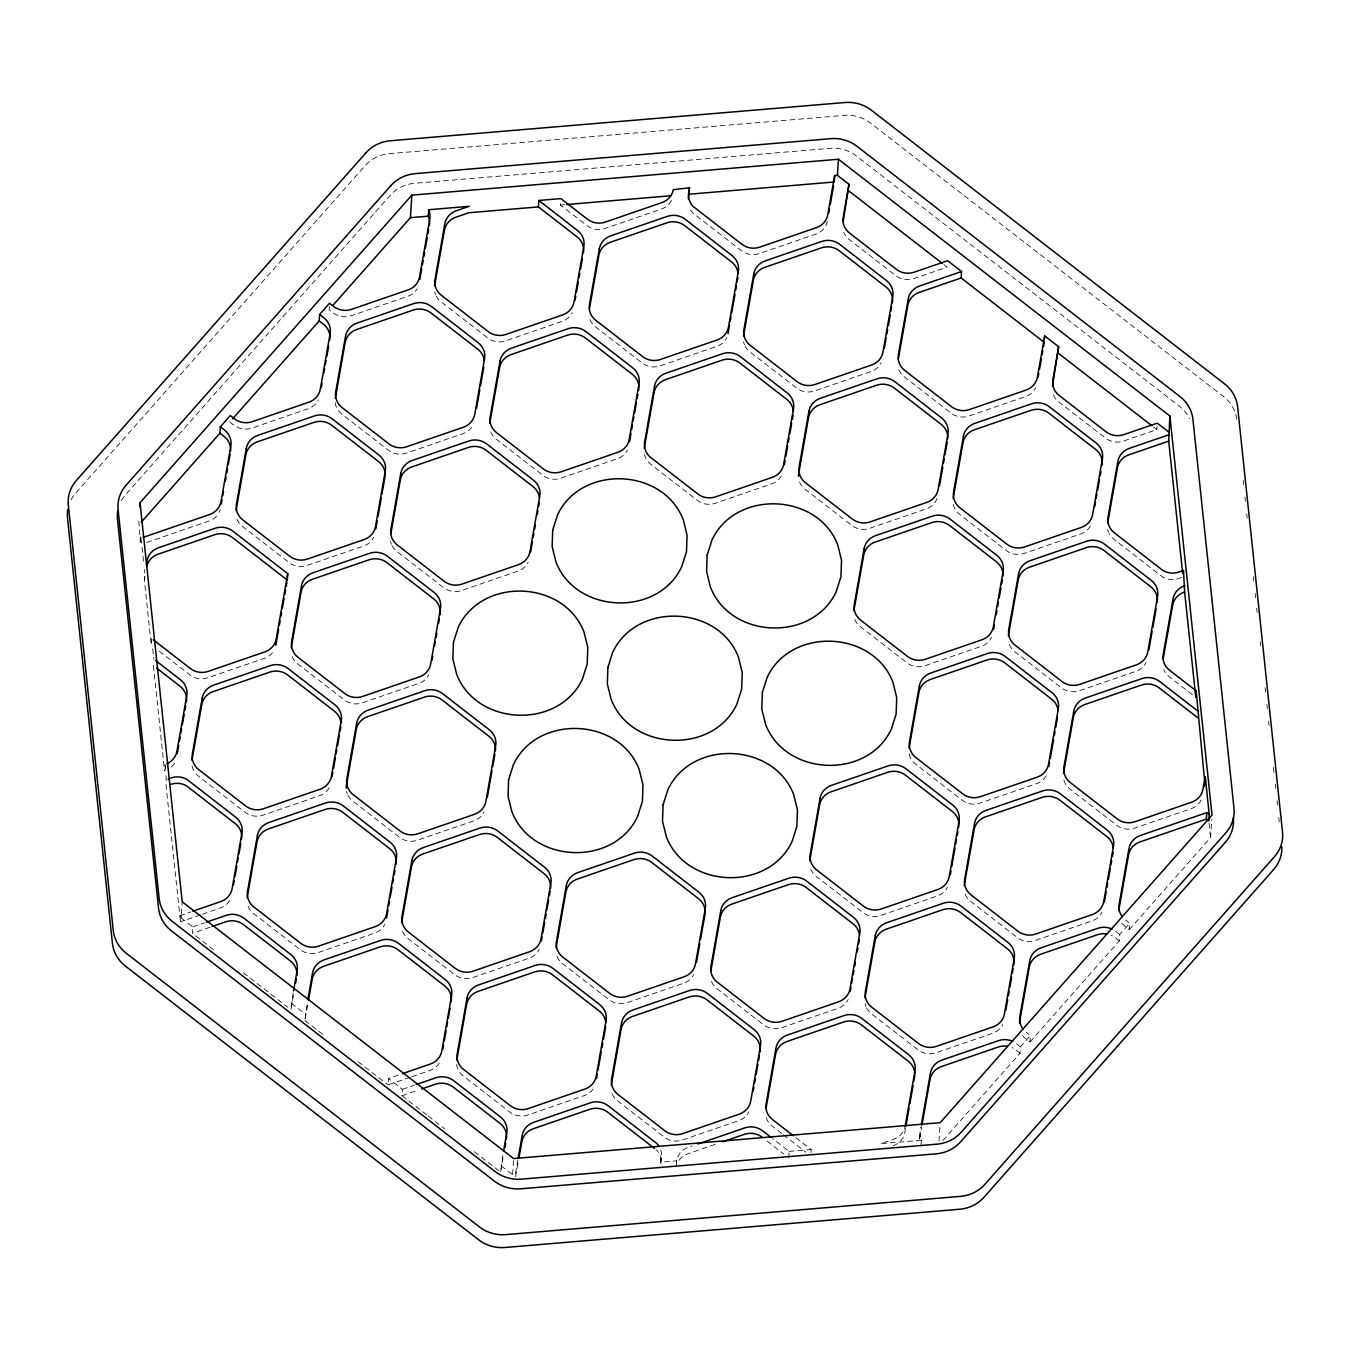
<?xml version="1.0" encoding="UTF-8"?>
<svg xmlns="http://www.w3.org/2000/svg" width="1350" height="1350" viewBox="0 0 1350 1350"><rect width="100%" height="100%" fill="white"/><g stroke="black" fill="none" stroke-linecap="round" stroke-linejoin="round"><path stroke-width="0.75" stroke-dasharray="5 3.75" d="M138.847 521.134L140.349 541.907L142.779 543.797M140.349 541.907L140.771 535.477L141.818 545.467M151.656 638.516L151.234 644.962L144.366 579.892L144.349 569.447M165.054 770.681L165.476 764.235M200.357 914.895L180.461 921.746L180.883 915.3L190.822 911.891M210.026 927.214L192.341 933.289L192.746 926.859L181.153 917.865L182.199 901.766M329.316 306.45L329.096 309.673L333.264 312.896A18.073 16.892 3.7 0 0 351.101 315.799L407.683 296.325A18.073 16.892 3.7 0 0 417.066 288.883M293.152 992.959L290.925 1009.682L293.827 993.229M304.999 1018.896L307.496 1001.7M409.944 1077.351L388.007 1084.894L388.429 1078.464L400.393 1074.347M426.634 1114.83L401.979 1095.728L402.401 1089.298L388.429 1078.464M671.507 200.306A18.073 16.892 3.7 0 1 661.416 209.064L604.834 228.521A18.073 16.892 3.7 0 1 586.997 225.636L560.436 205.048L560.638 201.825M502.807 1155.397L500.563 1172.104L503.466 1155.668M517.877 1160.004L515.329 1174.433L512.595 1174.669L513.624 1158.57M660.774 1150.065A18.073 16.892 3.7 0 1 661.281 1157.642L660.876 1164.088A18.073 16.892 3.7 0 0 656.353 1149.862M676.299 1165.691L676.704 1160.342A18.073 16.892 3.7 0 1 688.163 1147.382L692.061 1146.032M788.737 1157.828L789.159 1151.398L772.554 1138.522M810.979 1152.748L811.181 1149.542L795.066 1137.054M919.974 1134.152L919.552 1140.581A18.073 16.892 3.7 0 1 919.789 1137.459L921.611 1127.115M921.037 1145.087L921.341 1140.261A18.073 16.892 3.7 0 1 920.211 1131.03L920.936 1126.896M939.009 1141.104L940.073 1124.719M942.891 1140.531L1020.06 1053.203L1020.482 1046.756L1030.404 1035.534L1026.253 1032.311M1022.608 1035.501A18.073 16.892 3.7 0 0 1025.831 1038.741L1029.999 1041.964L1030.404 1035.534M1029.999 1041.964L1119.336 940.882L1119.757 934.436L1129.68 923.214L1125.529 919.974M1053.354 394.808A18.073 16.892 3.7 0 0 1058.805 401.962L1105.566 438.176A18.073 16.892 3.7 0 0 1123.403 441.079L1156.832 429.587L1157.034 426.364M1121.884 923.181A18.073 16.892 3.7 0 0 1125.107 926.421L1129.258 929.644L1129.68 923.214M1129.258 929.644L1210.579 837.641L1211.777 819.197M144.366 579.892L145.007 576.248M305.252 1018.44L308.171 1001.953M515.633 1176.744L518.552 1160.274M661.281 1157.642L660.487 1162.215L676.603 1160.865M905.462 1128.566L904.736 1132.701A18.073 16.892 3.7 0 1 893.278 1145.661M146.694 542.447L209.132 520.982A18.073 16.892 3.7 0 0 218.531 513.523M202.348 914.22L220.236 908.061A18.073 16.892 3.7 0 0 230.344 899.302M1181.503 577.462L1178.398 578.526A18.073 16.892 3.7 0 1 1162.637 577.024L1114.003 539.342A18.073 16.892 3.7 0 1 1109.16 533.537M192.746 926.859L204.559 922.793M411.936 1076.676L429.891 1070.499A18.073 16.892 3.7 0 0 439.982 1061.741M402.401 1089.298L414.197 1085.231M401.979 1095.728L417.724 1090.328M715.061 1144.412L687.741 1153.811A18.073 16.892 3.7 0 0 677.649 1162.569M560.436 205.048L564.604 204.694M789.159 1151.398L811.181 1149.542M921.341 1140.261L880.74 1143.686L893.7 1139.231A18.073 16.892 3.7 0 0 905.158 1126.254M943.886 264.6L947.177 267.148L913.748 278.64A18.073 16.892 3.7 0 1 895.927 275.738L849.167 239.524A18.073 16.892 3.7 0 1 843.716 232.369M1153.541 427.039L1156.832 429.587M1192.438 694.727L1169.184 676.721A18.073 16.892 3.7 0 1 1163.734 669.566M1119.757 934.436L1115.589 931.213A18.073 16.892 3.7 0 0 1111.59 928.851M1119.336 940.882L1115.184 937.659A18.073 16.892 3.7 0 0 1111.168 935.297M229.837 421.993L233.989 425.216A18.073 16.892 3.7 0 0 251.826 428.119L308.407 408.645A18.073 16.892 3.7 0 0 318.516 399.887M1020.482 1046.756L1016.314 1043.533A18.073 16.892 3.7 0 0 1012.314 1041.171M1020.06 1053.203L1015.909 1049.979A18.073 16.892 3.7 0 0 1011.892 1047.617M159.283 651.206L189.911 674.933A18.073 16.892 3.7 0 0 207.748 677.818L264.33 658.361A18.073 16.892 3.7 0 0 274.421 649.603M781.768 1133.494L772.099 1126.001A18.073 16.892 3.7 0 1 765.788 1116.011M783.371 1134.743L805.933 1152.225M767.154 1141.104L783.759 1153.963M291.33 1003.236L305.319 1014.069M500.985 1165.674L512.595 1174.669M195.632 935.837L215.342 951.109M243.27 972.759L287.634 1007.134M304.898 1020.499L324.844 1035.956M358.087 1061.724L388.007 1084.894M428.271 1116.096L444.707 1128.836M474.289 1151.736L498.926 1170.838M1243.181 480.381L1243.62 484.566M1244.936 497.138L1245.392 501.322M1246.708 513.894L1247.164 518.079M1253.357 576.737L1253.796 580.922M1255.129 593.494L1255.567 597.679M1256.664 608.158L1257.103 612.343M1260.208 641.672L1260.647 645.857M1265.068 687.741L1265.524 691.942M1266.84 704.498L1267.296 708.699M1268.612 721.254L1269.051 725.456M1273.489 767.34L1274.147 773.617M1275.244 784.097L1275.699 788.282M1277.016 800.854L1277.471 805.039M1278.787 817.611L1279.226 821.796M1209.043 823.044L1210.579 837.641M142.037 547.459L143.505 561.465M152.736 648.827L153.832 659.138M164.936 764.421L165.341 768.201M166.134 775.744L166.118 785.953L180.461 921.746M180.883 915.3L181.153 917.865M153.411 665.567L164.531 770.867M174.437 763.222A18.073 16.892 3.7 0 1 170.454 767.728M1201.196 799.942A18.073 16.892 3.7 0 1 1191.105 808.701L1134.506 828.158A18.073 16.892 3.7 0 1 1116.669 825.272L1069.909 789.041A18.073 16.892 3.7 0 1 1063.614 779.034M690.407 209.891A18.073 16.892 3.7 0 0 692.82 213.013L741.454 250.695A18.073 16.892 3.7 0 0 759.291 253.581L815.889 234.124A18.073 16.892 3.7 0 0 827.347 221.147M220.286 509.439A18.073 16.892 3.7 0 1 219.24 512.224M1234.609 411.024A36.163 33.784 3.7 0 0 1223.707 396.714L870.564 123.103A36.163 33.784 3.7 0 0 844.071 115.391L389.559 153.63A36.163 33.784 3.7 0 0 365.158 165.628L75.516 493.341A36.163 33.784 3.7 0 0 70.537 500.799M1235.756 414.399A36.163 33.784 3.7 0 1 1236.752 419.631M121.348 500.664A36.163 33.784 3.7 0 1 125.516 494.792L390.218 195.294A36.163 33.784 3.7 0 1 414.619 183.296L830.014 148.331A36.163 33.784 3.7 0 1 856.491 156.043L1179.259 406.114A36.163 33.784 3.7 0 1 1189.451 418.787M436.134 295.937A18.073 16.892 3.7 0 0 440.961 301.725L487.721 337.956A18.073 16.892 3.7 0 0 505.558 340.841L562.14 321.384A18.073 16.892 3.7 0 0 572.248 312.626M435.51 294.57A18.073 16.892 3.7 0 1 434.666 291.735M1108.553 532.187A18.073 16.892 3.7 0 1 1107.692 529.335M898.897 369.748A18.073 16.892 3.7 0 0 904.348 376.903L951.109 413.134A18.073 16.892 3.7 0 0 968.946 416.019L1025.528 396.562A18.073 16.892 3.7 0 0 1035.619 387.804M711.45 981.484A18.073 16.892 3.7 0 0 716.917 988.622L763.661 1024.853A18.073 16.892 3.7 0 0 781.498 1027.755L838.097 1008.281A18.073 16.892 3.7 0 0 848.188 999.523M810.726 869.147A18.073 16.892 3.7 0 0 816.176 876.302L862.937 912.533A18.073 16.892 3.7 0 0 880.774 915.418L937.356 895.961A18.073 16.892 3.7 0 0 947.464 887.203M965.199 894.206A18.073 16.892 3.7 0 0 970.65 901.361L1017.394 937.592A18.073 16.892 3.7 0 0 1035.231 940.478L1091.829 921.021A18.073 16.892 3.7 0 0 1101.921 912.263M1009.277 644.507A18.073 16.892 3.7 0 0 1014.728 651.662L1061.488 687.892A18.073 16.892 3.7 0 0 1079.325 690.778L1135.907 671.321A18.073 16.892 3.7 0 0 1145.998 662.563M854.82 619.447A18.073 16.892 3.7 0 0 860.271 626.602L907.031 662.833A18.073 16.892 3.7 0 0 924.851 665.719L981.45 646.262A18.073 16.892 3.7 0 0 991.541 637.504M248.079 906.306A18.073 16.892 3.7 0 0 253.53 913.461L300.274 949.691A18.073 16.892 3.7 0 0 318.111 952.577L374.709 933.12A18.073 16.892 3.7 0 0 384.801 924.362M347.962 795.336A18.073 16.892 3.7 0 0 352.806 801.141L399.549 837.354A18.073 16.892 3.7 0 0 417.386 840.257L473.985 820.8A18.073 16.892 3.7 0 0 484.076 812.025M347.338 793.986A18.073 16.892 3.7 0 1 346.494 791.134M192.037 766.074A18.073 16.892 3.7 0 0 198.332 776.081L245.093 812.312A18.073 16.892 3.7 0 0 262.929 815.197L319.511 795.741A18.073 16.892 3.7 0 0 329.619 786.983M236.976 519.227A18.073 16.892 3.7 0 0 242.426 526.382L289.17 562.596A18.073 16.892 3.7 0 0 307.007 565.498L363.606 546.041A18.073 16.892 3.7 0 0 373.697 537.266M335.171 402.604A18.073 16.892 3.7 0 0 341.702 414.045L388.446 450.276A18.073 16.892 3.7 0 0 406.282 453.178L462.881 433.704A18.073 16.892 3.7 0 0 472.972 424.946M644.321 454.174A18.073 16.892 3.7 0 0 650.616 464.164L697.376 500.394A18.073 16.892 3.7 0 0 715.213 503.28L771.795 483.823A18.073 16.892 3.7 0 0 781.886 475.065M745.048 346.039A18.073 16.892 3.7 0 0 749.891 351.844L796.652 388.074A18.073 16.892 3.7 0 0 814.489 390.96L871.071 371.503A18.073 16.892 3.7 0 0 881.162 362.745M744.441 344.689A18.073 16.892 3.7 0 1 743.58 341.837M490.708 431.949A18.073 16.892 3.7 0 0 496.159 439.104L542.919 475.335A18.073 16.892 3.7 0 0 560.756 478.221L617.338 458.764A18.073 16.892 3.7 0 0 627.429 450.006M589.984 319.629A18.073 16.892 3.7 0 0 595.434 326.784L642.178 363.015A18.073 16.892 3.7 0 0 660.015 365.901L716.614 346.444A18.073 16.892 3.7 0 0 726.705 337.686M392.057 545.636A18.073 16.892 3.7 0 0 396.883 551.424L443.644 587.655A18.073 16.892 3.7 0 0 461.481 590.558L518.062 571.084A18.073 16.892 3.7 0 0 528.154 562.326M391.433 544.286A18.073 16.892 3.7 0 1 390.572 541.434M292.157 656.606A18.073 16.892 3.7 0 0 297.608 663.761L344.368 699.975A18.073 16.892 3.7 0 0 362.205 702.877L418.787 683.421A18.073 16.892 3.7 0 0 428.878 674.646M799.622 482.068A18.073 16.892 3.7 0 0 805.072 489.223L851.833 525.454A18.073 16.892 3.7 0 0 869.67 528.339L926.252 508.882A18.073 16.892 3.7 0 0 937.406 497.34M402.536 931.365A18.073 16.892 3.7 0 0 407.987 938.52L454.748 974.734A18.073 16.892 3.7 0 0 472.584 977.636L529.166 958.179A18.073 16.892 3.7 0 0 539.258 949.421M456.654 1064.441A18.073 16.892 3.7 0 0 463.168 1075.899L509.929 1112.13A18.073 16.892 3.7 0 0 527.766 1115.016L584.347 1095.559A18.073 16.892 3.7 0 0 594.456 1086.801M556.993 956.424A18.073 16.892 3.7 0 0 562.444 963.579L609.204 999.793A18.073 16.892 3.7 0 0 627.041 1002.696L683.623 983.222A18.073 16.892 3.7 0 0 693.714 974.464M953.235 504.276A18.073 16.892 3.7 0 0 959.546 514.283L1006.29 550.513A18.073 16.892 3.7 0 0 1024.127 553.399L1080.726 533.942A18.073 16.892 3.7 0 0 1090.817 525.184M909.158 753.992A18.073 16.892 3.7 0 0 915.452 763.982L962.213 800.212A18.073 16.892 3.7 0 0 980.049 803.098L1036.631 783.641A18.073 16.892 3.7 0 0 1046.722 774.883M866.531 1007.893A18.073 16.892 3.7 0 0 871.374 1013.681L918.135 1049.912A18.073 16.892 3.7 0 0 935.955 1052.797L992.554 1033.341A18.073 16.892 3.7 0 0 1002.645 1024.582M865.924 1006.526A18.073 16.892 3.7 0 1 865.063 1003.691M612.191 1093.804A18.073 16.892 3.7 0 0 617.642 1100.959L664.386 1137.172A18.073 16.892 3.7 0 0 682.222 1140.075L738.821 1120.618A18.073 16.892 3.7 0 0 748.913 1111.843"/><path stroke-width="1.5" d="M139.776 506.807L140.046 502.706L411.868 195.143L838.451 159.249L1169.893 416.036L1212.03 815.113L940.207 1122.677L513.624 1158.57L182.199 901.766L140.046 502.706M141.345 522.112L219.898 433.232L220.32 426.786L230.243 415.564L234.411 418.787A18.073 16.892 3.7 0 0 252.247 421.673L308.829 402.216A18.073 16.892 3.7 0 0 320.288 389.239L330.126 333.551A18.073 16.892 3.7 0 0 323.747 317.689L319.596 314.466L329.518 303.244L333.686 306.467A18.073 16.892 3.7 0 0 351.506 309.352L408.105 289.896A18.073 16.892 3.7 0 0 419.563 276.919L429.789 218.97A18.073 16.892 3.7 0 0 428.659 209.739L469.26 206.314L456.3 210.769A18.073 16.892 3.7 0 0 444.842 223.746L435.004 279.433A18.073 16.892 3.7 0 0 441.382 295.296L488.143 331.526A18.073 16.892 3.7 0 0 505.98 334.412L562.562 314.955A18.073 16.892 3.7 0 0 574.02 301.978L583.858 246.291A18.073 16.892 3.7 0 0 577.479 230.428L538.819 200.458L538.397 206.904L577.074 236.858A18.073 16.892 3.7 0 1 583.436 252.72M146.374 564.351L147.032 560.706A18.073 16.892 3.7 0 1 158.49 547.746L215.072 528.272A18.073 16.892 3.7 0 1 232.909 531.174L287.736 573.649L287.314 580.078L232.487 537.604A18.073 16.892 3.7 0 0 214.667 534.718L158.068 554.175A18.073 16.892 3.7 0 0 146.61 567.152M232.622 418.837L319.174 320.912L319.596 314.466M333.231 304.999L410.417 217.671L411.868 195.143M429.384 225.399A18.073 16.892 3.7 0 0 428.237 216.169L428.659 209.739M688.298 198.787L689.513 187.785L673.296 189.658A18.073 16.892 3.7 0 1 661.837 202.618L605.256 222.092A18.073 16.892 3.7 0 1 587.419 219.189L560.841 198.602L538.819 200.458M843.159 221.602L849.015 184.326L837.405 175.331L834.671 175.568L834.249 181.997L689.108 194.214M837.405 175.331L838.451 159.249M1043.55 346.494L1044.276 342.377L961.149 277.965L961.571 271.536L947.599 260.702L914.169 272.194A18.073 16.892 3.7 0 1 896.332 269.308L849.572 233.078A18.073 16.892 3.7 0 1 843.21 217.215L849.015 184.326M1044.478 339.154L1044.681 335.931L1058.67 346.764L1052.443 386.1M1182.6 572.754L1168.712 441.129L1169.893 416.036M1183.258 573.699L1183.461 570.493L1178.82 572.079A18.073 16.892 3.7 0 1 1163.059 570.577L1114.425 532.896A18.073 16.892 3.7 0 1 1108.046 517.033L1117.884 461.346A18.073 16.892 3.7 0 1 1129.342 448.369L1169.117 434.7M1185.064 585.579L1184.524 585.765A18.073 16.892 3.7 0 0 1173.066 598.725L1163.228 654.413A18.073 16.892 3.7 0 0 1169.606 670.275L1196.168 690.862L1195.763 697.309L1184.642 592.009L1183.461 570.493M1204.166 786.628L1204.808 782.983L1196.168 690.862M1198.344 711.484L1159.684 681.514A18.073 16.892 3.7 0 0 1141.847 678.611L1085.248 698.085A18.073 16.892 3.7 0 0 1073.79 711.045L1063.969 766.733A18.073 16.892 3.7 0 0 1070.331 782.595L1117.091 818.826A18.073 16.892 3.7 0 0 1134.928 821.728L1191.51 802.254A18.073 16.892 3.7 0 0 1202.968 789.294L1205.229 776.554L1209.229 814.523L1208.824 820.969L1206.377 819.079L1206.799 812.633L1140.446 835.464A18.073 16.892 3.7 0 0 1128.988 848.424L1119.15 904.112A18.073 16.892 3.7 0 0 1122.289 916.734M177.255 753.587L178.706 745.335M179.432 741.217L180.157 737.083M180.883 732.966L181.609 728.831M182.351 724.714L184.157 714.403M184.899 710.269L185.625 706.151M221.332 503.888L222.058 499.753M222.784 495.636L223.509 491.501M225.332 481.191L226.058 477.073M226.8 472.939L227.526 468.821M228.251 464.687L230.074 454.376M191.97 760.219L201.791 704.531A18.073 16.892 3.7 0 1 213.266 691.554L269.848 672.097A18.073 16.892 3.7 0 1 287.685 674.983L334.446 711.214A18.073 16.892 3.7 0 1 340.959 722.672M236.047 510.519L245.886 454.815A18.073 16.892 3.7 0 1 257.344 441.855L313.926 422.398A18.073 16.892 3.7 0 1 331.762 425.284L378.523 461.514A18.073 16.892 3.7 0 1 384.902 477.377L381.983 493.881M287.736 573.649L276.21 638.955A18.073 16.892 3.7 0 1 264.752 651.915L208.153 671.389A18.073 16.892 3.7 0 1 190.316 668.486L153.259 639.765M233.533 884.773L234.259 880.656M234.984 876.521L236.807 866.211M237.532 862.093L238.258 857.959M238.984 853.841L240.806 843.531M275.788 645.384L278.674 629.066M279.399 624.983L280.108 620.899M280.834 616.815L281.559 612.731M282.268 608.648L284.074 598.455M284.799 594.371L285.525 590.288M286.234 586.204L286.959 582.12M321.334 387.433L322.059 383.316M323.882 372.988L324.608 368.871M325.333 364.736L326.059 360.619M326.801 356.501L328.624 346.174M247.151 897.598L256.989 841.911A18.073 16.892 3.7 0 1 268.448 828.934L325.029 809.477A18.073 16.892 3.7 0 1 342.866 812.362L389.627 848.593A18.073 16.892 3.7 0 1 396.006 864.456M291.246 647.899L301.067 592.211A18.073 16.892 3.7 0 1 312.525 579.234L369.124 559.778A18.073 16.892 3.7 0 1 386.961 562.663L433.704 598.894A18.073 16.892 3.7 0 1 440.083 614.756M335.323 398.183L345.161 342.495A18.073 16.892 3.7 0 1 356.619 329.535L413.201 310.061A18.073 16.892 3.7 0 1 431.038 312.964L477.799 349.194A18.073 16.892 3.7 0 1 484.329 360.636M293.507 990.9L297.135 970.346A18.073 16.892 3.7 0 0 290.773 954.484L244.012 918.253A18.073 16.892 3.7 0 0 226.176 915.368L206.516 922.118M295.633 982.952L296.359 978.834M332.066 776.571L332.809 772.453M333.534 768.336L335.357 758.008M336.082 753.891L336.808 749.773M337.534 745.639L339.356 735.328M340.082 731.211L340.808 727.076M375.789 528.93L377.257 520.695M377.983 516.561L381.257 497.998M419.884 279.214L421.706 268.869M422.432 264.735L423.174 260.601M423.9 256.449L424.626 252.315M425.368 248.181L427.191 237.819M427.916 233.685L428.642 229.551M307.868 999.641L312.593 972.844A18.073 16.892 3.7 0 1 324.051 959.884L380.632 940.41A18.073 16.892 3.7 0 1 398.469 943.312L445.23 979.543A18.073 16.892 3.7 0 1 451.609 995.406L441.771 1051.093A18.073 16.892 3.7 0 1 430.312 1064.053L402.384 1073.655M308.543 999.894L312.171 979.29A18.073 16.892 3.7 0 1 323.629 966.313L380.227 946.856A18.073 16.892 3.7 0 1 398.064 949.742L444.808 985.972A18.073 16.892 3.7 0 1 451.187 1001.835M390.876 533.503L400.343 479.874A18.073 16.892 3.7 0 1 411.801 466.914L468.399 447.441A18.073 16.892 3.7 0 1 486.236 450.343L532.98 486.574A18.073 16.892 3.7 0 1 539.511 498.032M434.599 285.863L444.42 230.175A18.073 16.892 3.7 0 1 455.895 217.198L468.838 212.76L538.397 206.904M386.539 918.084L387.99 909.832M388.716 905.715L389.441 901.581M390.167 897.463L391.989 887.153M392.715 883.018L393.457 878.901M394.183 874.766L394.909 870.649M432.068 660.133L432.81 655.999M434.616 645.688L435.358 641.571M436.084 637.436L436.809 633.319M438.632 623.008L439.358 618.874M476.516 408.358L479.807 389.796M480.532 385.678L483.806 367.116M401.608 922.658L411.446 866.97A18.073 16.892 3.7 0 1 422.904 853.993L479.503 834.536A18.073 16.892 3.7 0 1 497.34 837.422L544.084 873.653A18.073 16.892 3.7 0 1 550.648 888.064M489.78 423.242L499.618 367.554A18.073 16.892 3.7 0 1 511.076 354.594L567.658 335.121A18.073 16.892 3.7 0 1 585.495 338.023L632.256 374.237A18.073 16.892 3.7 0 1 638.634 390.099M442.817 1049.271L443.542 1045.153M444.268 1041.019L446.091 1030.708M446.816 1026.591L447.542 1022.456M448.267 1018.339L450.09 1008.028M487.266 797.513L491.991 770.698M492.716 766.581L494.91 754.194M530.617 551.931L532.44 541.62M533.166 537.502L533.891 533.368M534.617 529.251L535.359 525.116M537.165 514.806L537.908 510.688M538.633 506.554L539.359 502.436M575.066 300.173L575.792 296.038M576.517 291.921L578.34 281.61M579.066 277.476L579.808 273.358M580.534 269.224L582.356 258.913M456.806 1060.037L466.627 1004.349A18.073 16.892 3.7 0 1 478.102 991.373L534.684 971.916A18.073 16.892 3.7 0 1 552.521 974.801L599.282 1011.032A18.073 16.892 3.7 0 1 605.796 1022.49M589.427 308.863L598.894 255.234A18.073 16.892 3.7 0 1 610.352 242.257L666.934 222.801A18.073 16.892 3.7 0 1 684.771 225.686L731.531 261.917A18.073 16.892 3.7 0 1 738.062 273.375M503.533 1151.28L506.79 1132.785A18.073 16.892 3.7 0 0 500.428 1116.922L453.667 1080.692A18.073 16.892 3.7 0 0 435.831 1077.806L416.171 1084.556M504.917 1147.449L505.642 1143.332M541.35 941.085L542.092 936.951M542.818 932.833L544.641 922.522M545.366 918.388L546.092 914.271M546.817 910.136L548.64 899.826M549.366 895.708L550.091 891.574M629.522 441.669L630.99 433.417M631.716 429.3L632.441 425.166M633.167 421.048L633.892 416.914M634.618 412.796L636.441 402.486M637.166 398.351L637.909 394.234M518.231 1157.946L522.231 1135.283A18.073 16.892 3.7 0 1 533.706 1122.322L590.288 1102.849A18.073 16.892 3.7 0 1 608.124 1105.751L656.758 1143.433A18.073 16.892 3.7 0 1 659.171 1146.538M689.513 187.785L688.719 192.358A18.073 16.892 3.7 0 0 693.242 206.567L741.876 244.249A18.073 16.892 3.7 0 0 759.712 247.151L816.294 227.677A18.073 16.892 3.7 0 0 827.769 214.718L834.671 175.568M518.906 1158.199L521.826 1141.729A18.073 16.892 3.7 0 1 533.284 1128.752L589.866 1109.295A18.073 16.892 3.7 0 1 607.702 1112.181L654.463 1148.411M556.082 947.717L565.903 892.013A18.073 16.892 3.7 0 1 577.378 879.052L633.96 859.596A18.073 16.892 3.7 0 1 651.797 862.481L698.558 898.712A18.073 16.892 3.7 0 1 704.919 914.574L700.549 939.33M644.237 448.301L654.075 392.614A18.073 16.892 3.7 0 1 665.533 379.637L722.132 360.18A18.073 16.892 3.7 0 1 739.969 363.082L786.712 399.296A18.073 16.892 3.7 0 1 793.243 410.754M596.548 1078.464L597.274 1074.33M597.999 1070.213L601.273 1051.65M602.016 1047.516L602.741 1043.398M603.467 1039.264L605.644 1026.894M728.072 333.467L729.523 325.215M730.249 321.098L730.991 316.98M731.717 312.846L734.991 294.283M735.716 290.166L736.442 286.031M737.167 281.914L737.91 277.779M611.263 1085.096L621.101 1029.392A18.073 16.892 3.7 0 1 632.559 1016.432L689.141 996.975A18.073 16.892 3.7 0 1 706.978 999.861L753.739 1036.091A18.073 16.892 3.7 0 1 760.117 1051.954M743.513 335.981L753.351 280.294A18.073 16.892 3.7 0 1 764.809 267.317L821.408 247.86A18.073 16.892 3.7 0 1 839.244 250.746L885.988 286.976A18.073 16.892 3.7 0 1 892.367 302.839M696.549 962.01L699.823 943.448M784.35 464.67L785.076 460.536M785.801 456.418L787.624 446.108M788.366 441.973L789.092 437.856M789.817 433.721L791.64 423.411M792.366 419.293L793.091 415.159M828.799 212.912L829.524 208.794M830.25 204.66L833.524 186.131M710.893 970.701L720.377 917.072A18.073 16.892 3.7 0 1 731.835 904.112L788.417 884.638A18.073 16.892 3.7 0 1 806.254 887.541L853.014 923.771A18.073 16.892 3.7 0 1 859.545 935.229M753.199 1091.138L753.924 1087.02M754.65 1082.886L755.376 1078.768M756.101 1074.634L757.924 1064.323M758.649 1060.206L759.375 1056.071M884.351 348.216L886.174 337.905M886.899 333.788L887.625 329.653M888.368 325.536L890.173 315.208M890.916 311.091L891.641 306.973M766.091 1108.08L775.558 1054.451A18.073 16.892 3.7 0 1 787.016 1041.491L843.615 1022.017A18.073 16.892 3.7 0 1 861.452 1024.92L908.196 1061.151A18.073 16.892 3.7 0 1 914.574 1077.013L913.849 1081.131M809.814 860.439L819.636 804.752A18.073 16.892 3.7 0 1 831.111 791.792L887.692 772.318A18.073 16.892 3.7 0 1 905.529 775.221L952.29 811.434A18.073 16.892 3.7 0 1 958.652 827.297M853.892 610.74L863.73 555.053A18.073 16.892 3.7 0 1 875.188 542.076L931.77 522.619A18.073 16.892 3.7 0 1 949.607 525.504L996.368 561.735A18.073 16.892 3.7 0 1 1002.932 576.146M898.341 358.965L907.808 305.353A18.073 16.892 3.7 0 1 919.283 292.376L961.149 277.965M850.281 991.187L851.006 987.069M851.732 982.935L852.458 978.817M853.2 974.683L853.926 970.566M854.651 966.448L855.377 962.314M857.199 952.003L857.925 947.886M858.651 943.751L859.376 939.634M939.549 485.595L942.823 467.032M943.549 462.915L944.274 458.781M945 454.663L947.194 442.277M864.996 997.819L874.834 942.131A18.073 16.892 3.7 0 1 886.292 929.171L942.874 909.698A18.073 16.892 3.7 0 1 960.711 912.6L1007.471 948.814A18.073 16.892 3.7 0 1 1013.85 964.693M909.09 748.119L918.911 692.432A18.073 16.892 3.7 0 1 930.386 679.455L986.968 659.998A18.073 16.892 3.7 0 1 1004.805 662.884L1051.566 699.114A18.073 16.892 3.7 0 1 1058.079 710.572M953.168 498.42L963.006 442.733A18.073 16.892 3.7 0 1 974.464 429.756L1031.046 410.299A18.073 16.892 3.7 0 1 1048.882 413.184L1095.643 449.415A18.073 16.892 3.7 0 1 1102.022 465.278M905.158 1126.254L914.996 1070.567A18.073 16.892 3.7 0 0 908.618 1054.704L861.857 1018.474A18.073 16.892 3.7 0 0 844.02 1015.588L787.438 1035.045A18.073 16.892 3.7 0 0 775.98 1048.022L766.142 1103.709A18.073 16.892 3.7 0 0 772.521 1119.572L793.462 1135.806M1044.681 335.931L1037.408 377.156A18.073 16.892 3.7 0 1 1025.949 390.116L969.368 409.59A18.073 16.892 3.7 0 1 951.531 406.688L904.77 370.457A18.073 16.892 3.7 0 1 898.391 354.594L908.229 298.907A18.073 16.892 3.7 0 1 919.688 285.947L961.571 271.536M905.833 1126.507L909.107 1107.945M909.832 1103.828L913.123 1085.265M950.282 874.749L951.007 870.615M951.733 866.498L955.024 847.935M955.749 843.801L956.475 839.683M957.201 835.549L957.926 831.431M993.634 629.167L994.359 625.033M996.182 614.722L996.908 610.605M997.65 606.471L998.376 602.353M999.101 598.219L1000.924 587.908M1001.649 583.791L1002.375 579.656M1038.082 377.409L1038.808 373.275M1039.534 369.157L1041.356 358.864M1042.082 354.729L1042.824 350.612M921.308 1124.82L930.437 1073.081A18.073 16.892 3.7 0 1 941.895 1060.104L998.494 1040.647A18.073 16.892 3.7 0 1 1012.314 1041.171M1058.67 346.764L1052.865 379.654A18.073 16.892 3.7 0 0 1059.227 395.516L1105.987 431.747A18.073 16.892 3.7 0 0 1123.824 434.632L1157.254 423.141L1168.847 432.135M921.983 1125.056L930.015 1079.511A18.073 16.892 3.7 0 1 941.473 1066.551L998.072 1047.077A18.073 16.892 3.7 0 1 1007.387 1046.301M964.271 885.499L974.109 829.811A18.073 16.892 3.7 0 1 985.567 816.834L1042.149 797.377A18.073 16.892 3.7 0 1 1059.986 800.28L1106.747 836.494A18.073 16.892 3.7 0 1 1113.278 847.952M1008.349 635.799L1018.187 580.112A18.073 16.892 3.7 0 1 1029.645 567.135L1086.244 547.678A18.073 16.892 3.7 0 1 1104.081 550.564L1150.824 586.794A18.073 16.892 3.7 0 1 1157.203 602.657M1005.834 1010.053L1007.657 999.743M1008.382 995.625L1009.108 991.491M1009.834 987.373L1011.656 977.062M1012.382 972.928L1013.124 968.811M1048.832 766.547L1049.558 762.413M1050.283 758.295L1053.557 739.733M1054.283 735.615L1055.025 731.481M1055.751 727.363L1057.573 717.036M1094.732 506.537L1095.457 502.403M1096.183 498.285L1096.909 494.151M1097.651 490.033L1099.474 479.722M1100.199 475.588L1100.925 471.471M1019.452 1022.878L1029.291 967.191A18.073 16.892 3.7 0 1 1040.749 954.214L1097.347 934.757A18.073 16.892 3.7 0 1 1106.646 933.981M1063.547 773.179L1073.368 717.491A18.073 16.892 3.7 0 1 1084.843 704.514L1141.425 685.058A18.073 16.892 3.7 0 1 1159.262 687.943L1197.939 717.913M1107.624 523.479L1117.463 467.792A18.073 16.892 3.7 0 1 1128.921 454.815L1168.712 441.129M1104.384 901.868L1106.207 891.557M1106.933 887.423L1107.658 883.305M1108.384 879.171L1110.206 868.86M1110.932 864.743L1111.658 860.608M1112.383 856.491L1113.126 852.356M1148.833 650.092L1152.107 631.53M1152.832 627.413L1156.106 608.85M1118.728 910.558L1128.566 854.871A18.073 16.892 3.7 0 1 1140.024 841.894L1206.377 819.079M1163.177 658.783L1172.644 605.171A18.073 16.892 3.7 0 1 1184.119 592.194L1184.642 592.009M143.201 537.367L209.554 514.536A18.073 16.892 3.7 0 0 221.012 501.576L230.85 445.888A18.073 16.892 3.7 0 0 224.471 430.026L220.32 426.786M168.092 778.984L171.18 777.921A18.073 16.892 3.7 0 1 186.941 779.423L235.575 817.104A18.073 16.892 3.7 0 1 241.954 832.967L232.116 888.654A18.073 16.892 3.7 0 1 220.657 901.631L192.814 911.199M212.001 926.539L225.771 921.797A18.073 16.892 3.7 0 1 243.591 924.699L290.351 960.913A18.073 16.892 3.7 0 1 296.916 975.324M421.656 1088.961L435.409 1084.236A18.073 16.892 3.7 0 1 453.246 1087.121L500.006 1123.352A18.073 16.892 3.7 0 1 506.368 1139.214M697.916 1144.024L744.744 1127.908A18.073 16.892 3.7 0 1 762.581 1130.811L770.884 1137.24M722.874 1141.729L744.339 1134.354A18.073 16.892 3.7 0 1 762.176 1137.24M410.417 217.671L428.237 216.169M566.679 204.525L670.883 195.75M848.593 190.755L942.249 263.317M1058.248 353.194L1151.904 425.756M1206.799 812.633L1209.229 814.523M319.174 320.912L323.342 324.135A18.073 16.892 3.7 0 1 329.704 339.998M219.898 433.232L224.066 436.455A18.073 16.892 3.7 0 1 230.631 450.866M155.486 660.42L180.394 679.725A18.073 16.892 3.7 0 1 186.773 695.587L176.934 751.275A18.073 16.892 3.7 0 1 166.911 763.678M156.735 668.149L179.972 686.154A18.073 16.892 3.7 0 1 186.351 702.017M1023.03 1029.054A18.073 16.892 3.7 0 1 1019.874 1016.449L1029.713 960.761A18.073 16.892 3.7 0 1 1041.171 947.784L1097.753 928.327A18.073 16.892 3.7 0 1 1111.59 928.851M170.775 784.35A18.073 16.892 3.7 0 1 186.536 785.852L235.17 823.534A18.073 16.892 3.7 0 1 241.532 839.396M1281.808 846.602A36.163 33.784 3.7 0 1 1273.641 869.535L983.998 1197.247A36.163 33.784 3.7 0 1 959.614 1209.246L505.086 1247.484A36.163 33.784 3.7 0 1 478.609 1239.772L125.466 966.144A36.163 33.784 3.7 0 1 112.404 943.245L67.5 518.029A36.163 33.784 3.7 0 1 67.804 509.22M1233.343 817.644A36.163 33.784 3.7 0 1 1225.328 842.333L960.609 1141.83A36.163 33.784 3.7 0 1 936.208 1153.828L520.813 1188.793A36.163 33.784 3.7 0 1 494.336 1181.081L171.585 931.011A36.163 33.784 3.7 0 1 158.524 908.094L117.484 519.48A36.163 33.784 3.7 0 1 117.787 510.671M495.467 750.684A18.073 16.892 3.7 0 0 488.903 736.273L442.142 700.042A18.073 16.892 3.7 0 0 424.305 697.157L367.723 716.614A18.073 16.892 3.7 0 0 356.265 729.591L346.427 785.278A18.073 16.892 3.7 0 0 346.191 788.214M947.734 438.767A18.073 16.892 3.7 0 0 941.186 424.356L894.426 388.125A18.073 16.892 3.7 0 0 876.589 385.239L820.007 404.696A18.073 16.892 3.7 0 0 808.532 417.673L798.711 473.361A18.073 16.892 3.7 0 0 798.474 476.297M453.448 642.313L452.874 658.834L456.654 674.241C476.634 726.3 558.647 729.709 582.424 679.084L587.216 664.014L587.79 647.477L583.993 632.087C564.03 580.011 482.017 576.619 458.241 627.244L453.448 642.313M508.629 779.692L508.056 796.213L511.852 811.62C531.816 863.679 613.828 867.088 637.605 816.463L642.398 801.394L642.971 784.873L639.191 769.466C619.211 717.39 537.216 713.998 513.439 764.623L508.629 779.692M552.724 529.993L552.15 546.514L555.93 561.921C575.91 613.98 657.906 617.389 681.683 566.764L686.492 551.694L687.066 535.157L683.269 519.75C663.306 467.691 581.293 464.299 557.516 514.907L552.724 529.993M607.905 667.373L607.331 683.893L611.128 699.3C631.091 751.359 713.104 754.768 736.881 704.143L741.673 689.074L742.247 672.536L738.467 657.129C718.487 605.07 636.474 601.678 612.697 652.286L607.905 667.373M663.103 804.752L662.529 821.273L666.309 836.679C686.289 888.739 768.285 892.147 792.062 841.523L796.871 826.453L797.445 809.916L793.648 794.509C773.685 742.449 691.673 739.058 667.896 789.666L663.103 804.752M707.181 555.053L706.607 571.573L710.404 586.98C730.367 639.039 812.379 642.431 836.156 591.823L840.949 576.737L841.523 560.216L837.726 544.809C817.763 492.75 735.75 489.358 711.973 539.966L707.181 555.053M762.362 692.432L761.788 708.952L765.585 724.359C785.565 776.419 867.561 779.811 891.338 729.202L896.13 714.133L896.704 697.596L892.924 682.189C872.944 630.129 790.948 626.737 767.171 677.346L762.362 692.432M202.213 698.085L192.375 753.773A18.073 16.892 3.7 0 0 198.754 769.635L245.514 805.866A18.073 16.892 3.7 0 0 263.351 808.768L319.933 789.294A18.073 16.892 3.7 0 0 331.391 776.334L341.229 720.647A18.073 16.892 3.7 0 0 334.851 704.784L288.107 668.554A18.073 16.892 3.7 0 0 270.27 665.651L213.671 685.125A18.073 16.892 3.7 0 0 202.213 698.085M246.291 448.386L236.469 504.073A18.073 16.892 3.7 0 0 242.831 519.936L289.592 556.166A18.073 16.892 3.7 0 0 307.429 559.052L364.011 539.595A18.073 16.892 3.7 0 0 375.486 526.618L385.307 470.931A18.073 16.892 3.7 0 0 378.945 455.068L332.184 418.854A18.073 16.892 3.7 0 0 314.348 415.952L257.766 435.409A18.073 16.892 3.7 0 0 246.291 448.386M257.394 835.464L247.573 891.152A18.073 16.892 3.7 0 0 253.935 907.014L300.696 943.245A18.073 16.892 3.7 0 0 318.532 946.147L375.114 926.674A18.073 16.892 3.7 0 0 386.589 913.714L396.411 858.026A18.073 16.892 3.7 0 0 390.049 842.164L343.288 805.933A18.073 16.892 3.7 0 0 325.451 803.031L268.869 822.504A18.073 16.892 3.7 0 0 257.394 835.464M301.489 585.765L291.651 641.452A18.073 16.892 3.7 0 0 298.029 657.315L344.79 693.546A18.073 16.892 3.7 0 0 362.61 696.431L419.209 676.974A18.073 16.892 3.7 0 0 430.667 664.014L440.505 608.31A18.073 16.892 3.7 0 0 434.126 592.447L387.366 556.234A18.073 16.892 3.7 0 0 369.529 553.331L312.947 572.788A18.073 16.892 3.7 0 0 301.489 585.765M345.566 336.066L335.745 391.753A18.073 16.892 3.7 0 0 342.107 407.616L388.868 443.846A18.073 16.892 3.7 0 0 406.704 446.732L463.286 427.275A18.073 16.892 3.7 0 0 474.761 414.298L484.583 358.611A18.073 16.892 3.7 0 0 478.221 342.748L431.46 306.517A18.073 16.892 3.7 0 0 413.623 303.632L357.041 323.089A18.073 16.892 3.7 0 0 345.566 336.066M356.67 723.144L346.849 778.832A18.073 16.892 3.7 0 0 353.211 794.694L399.971 830.925A18.073 16.892 3.7 0 0 417.808 833.811L474.39 814.354A18.073 16.892 3.7 0 0 485.865 801.394L495.686 745.689A18.073 16.892 3.7 0 0 489.324 729.827L442.564 693.613A18.073 16.892 3.7 0 0 424.727 690.711L368.145 710.184A18.073 16.892 3.7 0 0 356.67 723.144M400.764 473.445L390.926 529.133A18.073 16.892 3.7 0 0 397.305 544.995L444.049 581.226A18.073 16.892 3.7 0 0 461.886 584.111L518.484 564.654A18.073 16.892 3.7 0 0 529.942 551.678L539.781 495.99A18.073 16.892 3.7 0 0 533.402 480.127L486.641 443.897A18.073 16.892 3.7 0 0 468.804 441.011L412.223 460.468A18.073 16.892 3.7 0 0 400.764 473.445M411.868 860.524L402.03 916.211A18.073 16.892 3.7 0 0 408.409 932.074L455.153 968.304A18.073 16.892 3.7 0 0 472.989 971.207L529.588 951.733A18.073 16.892 3.7 0 0 541.046 938.773L550.884 883.086A18.073 16.892 3.7 0 0 544.506 867.206L497.745 830.992A18.073 16.892 3.7 0 0 479.908 828.09L423.326 847.564A18.073 16.892 3.7 0 0 411.868 860.524M500.023 361.125L490.202 416.812A18.073 16.892 3.7 0 0 496.581 432.675L543.324 468.906A18.073 16.892 3.7 0 0 561.161 471.791L617.76 452.334A18.073 16.892 3.7 0 0 629.218 439.358L639.039 383.67A18.073 16.892 3.7 0 0 632.678 367.808L585.917 331.577A18.073 16.892 3.7 0 0 568.08 328.691L511.498 348.148A18.073 16.892 3.7 0 0 500.023 361.125M467.049 997.903L457.211 1053.591A18.073 16.892 3.7 0 0 463.59 1069.453L510.351 1105.684A18.073 16.892 3.7 0 0 528.188 1108.586L584.769 1089.112A18.073 16.892 3.7 0 0 596.227 1076.153L606.066 1020.465A18.073 16.892 3.7 0 0 599.687 1004.603L552.943 968.372A18.073 16.892 3.7 0 0 535.106 965.469L478.507 984.943A18.073 16.892 3.7 0 0 467.049 997.903M599.299 248.788L589.477 304.493A18.073 16.892 3.7 0 0 595.839 320.355L642.6 356.569A18.073 16.892 3.7 0 0 660.437 359.471L717.019 340.014A18.073 16.892 3.7 0 0 728.494 327.038L738.315 271.35A18.073 16.892 3.7 0 0 731.953 255.488L685.192 219.257A18.073 16.892 3.7 0 0 667.356 216.371L610.774 235.828A18.073 16.892 3.7 0 0 599.299 248.788M566.325 885.583L556.487 941.271A18.073 16.892 3.7 0 0 562.866 957.133L609.626 993.364A18.073 16.892 3.7 0 0 627.463 996.249L684.045 976.793A18.073 16.892 3.7 0 0 695.503 963.816L705.341 908.128A18.073 16.892 3.7 0 0 698.962 892.266L652.202 856.052A18.073 16.892 3.7 0 0 634.382 853.149L577.783 872.606A18.073 16.892 3.7 0 0 566.325 885.583M654.497 386.184L644.659 441.872A18.073 16.892 3.7 0 0 651.038 457.734L697.798 493.948A18.073 16.892 3.7 0 0 715.618 496.851L772.217 477.394A18.073 16.892 3.7 0 0 783.675 464.417L793.513 408.729A18.073 16.892 3.7 0 0 787.134 392.867L740.374 356.636A18.073 16.892 3.7 0 0 722.537 353.751L665.955 373.207A18.073 16.892 3.7 0 0 654.497 386.184M621.506 1022.963L611.685 1078.65A18.073 16.892 3.7 0 0 618.047 1094.513L664.808 1130.743A18.073 16.892 3.7 0 0 682.644 1133.629L739.226 1114.172A18.073 16.892 3.7 0 0 750.701 1101.212L760.523 1045.507A18.073 16.892 3.7 0 0 754.161 1029.645L707.4 993.431A18.073 16.892 3.7 0 0 689.563 990.529L632.981 1009.986A18.073 16.892 3.7 0 0 621.506 1022.963M753.773 273.848L743.934 329.535A18.073 16.892 3.7 0 0 750.313 345.398L797.057 381.628A18.073 16.892 3.7 0 0 814.894 384.531L871.493 365.057A18.073 16.892 3.7 0 0 882.951 352.097L892.789 296.409A18.073 16.892 3.7 0 0 886.41 280.547L839.649 244.316A18.073 16.892 3.7 0 0 821.812 241.414L765.231 260.887A18.073 16.892 3.7 0 0 753.773 273.848M720.782 910.642L710.961 966.33A18.073 16.892 3.7 0 0 717.322 982.192L764.083 1018.423A18.073 16.892 3.7 0 0 781.92 1021.309L838.502 1001.852A18.073 16.892 3.7 0 0 849.977 988.875L859.798 933.188A18.073 16.892 3.7 0 0 853.419 917.325L806.676 881.094A18.073 16.892 3.7 0 0 788.839 878.209L732.24 897.666A18.073 16.892 3.7 0 0 720.782 910.642M808.954 411.227L799.116 466.914A18.073 16.892 3.7 0 0 805.494 482.794L852.255 519.008A18.073 16.892 3.7 0 0 870.092 521.91L926.674 502.436A18.073 16.892 3.7 0 0 938.132 489.476L947.97 433.789A18.073 16.892 3.7 0 0 941.591 417.926L894.847 381.696A18.073 16.892 3.7 0 0 877.011 378.793L820.412 398.267A18.073 16.892 3.7 0 0 808.954 411.227M820.058 798.322L810.219 854.01A18.073 16.892 3.7 0 0 816.598 869.873L863.359 906.103A18.073 16.892 3.7 0 0 881.196 908.989L937.778 889.532A18.073 16.892 3.7 0 0 949.236 876.555L959.074 820.867A18.073 16.892 3.7 0 0 952.695 805.005L905.951 768.774A18.073 16.892 3.7 0 0 888.114 765.889L831.516 785.346A18.073 16.892 3.7 0 0 820.058 798.322M864.135 548.606L854.314 604.311A18.073 16.892 3.7 0 0 860.676 620.173L907.436 656.387A18.073 16.892 3.7 0 0 925.273 659.289L981.855 639.816A18.073 16.892 3.7 0 0 993.33 626.856L1003.151 571.168A18.073 16.892 3.7 0 0 996.789 555.306L950.029 519.075A18.073 16.892 3.7 0 0 932.192 516.189L875.61 535.646A18.073 16.892 3.7 0 0 864.135 548.606M875.239 935.702L865.418 991.389A18.073 16.892 3.7 0 0 871.779 1007.252L918.54 1043.483A18.073 16.892 3.7 0 0 936.377 1046.368L992.959 1026.911A18.073 16.892 3.7 0 0 1004.434 1013.934L1014.255 958.247A18.073 16.892 3.7 0 0 1007.893 942.384L961.132 906.154A18.073 16.892 3.7 0 0 943.296 903.268L886.714 922.725A18.073 16.892 3.7 0 0 875.239 935.702M919.333 685.986L909.495 741.69A18.073 16.892 3.7 0 0 915.874 757.553L962.634 793.766A18.073 16.892 3.7 0 0 980.471 796.669L1037.053 777.212A18.073 16.892 3.7 0 0 1048.511 764.235L1058.349 708.548A18.073 16.892 3.7 0 0 1051.971 692.685L1005.21 656.454A18.073 16.892 3.7 0 0 987.39 653.569L930.791 673.026A18.073 16.892 3.7 0 0 919.333 685.986M963.411 436.286L953.589 491.974A18.073 16.892 3.7 0 0 959.951 507.836L1006.712 544.067A18.073 16.892 3.7 0 0 1024.549 546.969L1081.131 527.496A18.073 16.892 3.7 0 0 1092.606 514.536L1102.427 458.848A18.073 16.892 3.7 0 0 1096.065 442.986L1049.304 406.755A18.073 16.892 3.7 0 0 1031.467 403.852L974.886 423.326A18.073 16.892 3.7 0 0 963.411 436.286M974.514 823.382L964.693 879.069A18.073 16.892 3.7 0 0 971.055 894.932L1017.816 931.146A18.073 16.892 3.7 0 0 1035.653 934.048L1092.234 914.591A18.073 16.892 3.7 0 0 1103.709 901.614L1113.531 845.927A18.073 16.892 3.7 0 0 1107.169 830.064L1060.408 793.834A18.073 16.892 3.7 0 0 1042.571 790.948L985.989 810.405A18.073 16.892 3.7 0 0 974.514 823.382M1018.609 573.666L1008.771 629.353A18.073 16.892 3.7 0 0 1015.149 645.216L1061.893 681.446A18.073 16.892 3.7 0 0 1079.73 684.349L1136.329 664.875A18.073 16.892 3.7 0 0 1147.787 651.915L1157.625 596.227A18.073 16.892 3.7 0 0 1151.246 580.365L1104.486 544.134A18.073 16.892 3.7 0 0 1086.649 541.232L1030.067 560.706A18.073 16.892 3.7 0 0 1018.609 573.666M366.002 152.752L76.359 480.465A36.163 33.784 3.7 0 0 68.327 505.153L113.248 930.369A36.163 33.784 3.7 0 0 126.293 953.286L479.436 1226.897A36.163 33.784 3.7 0 0 505.929 1234.609L960.441 1196.37A36.163 33.784 3.7 0 0 984.842 1184.372L1274.484 856.659A36.163 33.784 3.7 0 0 1282.5 831.971L1237.596 406.755A36.163 33.784 3.7 0 0 1224.534 383.856L871.391 110.227A36.163 33.784 3.7 0 0 844.914 102.516L390.386 140.754A36.163 33.784 3.7 0 0 366.002 152.752M390.842 185.642L126.141 485.139A36.163 33.784 3.7 0 0 118.108 509.827L159.148 898.442A36.163 33.784 3.7 0 0 172.209 921.358L494.961 1171.429A36.163 33.784 3.7 0 0 521.438 1179.141L936.832 1144.176A36.163 33.784 3.7 0 0 961.234 1132.178L1225.952 832.68A36.163 33.784 3.7 0 0 1233.967 807.992L1192.928 419.377A36.163 33.784 3.7 0 0 1179.883 396.461L857.115 146.391A36.163 33.784 3.7 0 0 830.638 138.679L415.243 173.627A36.163 33.784 3.7 0 0 390.842 185.642"/></g></svg>
